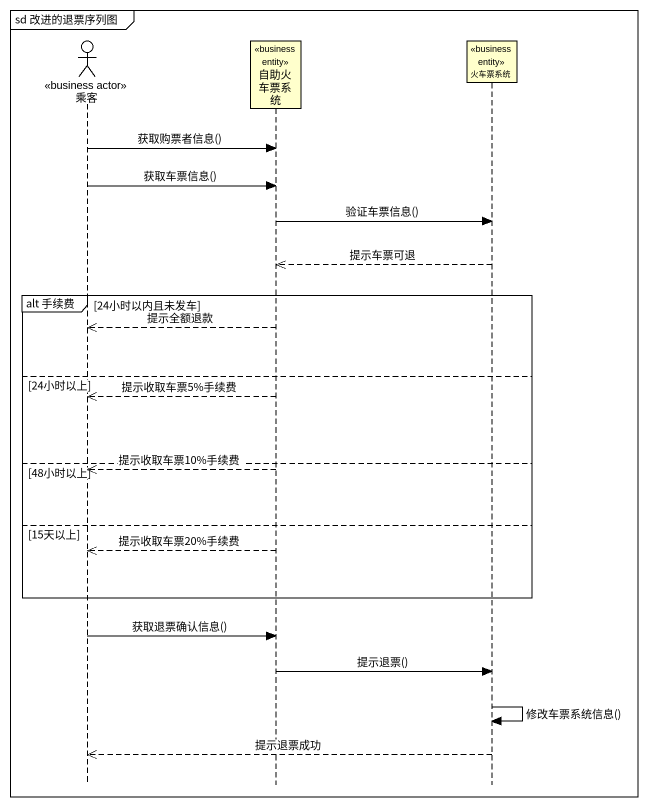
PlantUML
@startuml
mainframe sd 改进的退票序列图
hide footbox
actor 乘客 <<business actor>>
participant 自助火车票系统 <<business entity>>
participant 火车票系统 <<business entity>>

乘客 -> 自助火车票系统 : 获取购票者信息()
乘客 -> 自助火车票系统 : 获取车票信息()
自助火车票系统 -> 火车票系统 : 验证车票信息()
火车票系统 -->> 自助火车票系统 : 提示车票可退
group alt 手续费 [24小时以内且未发车]
  自助火车票系统 -->> 乘客 : 提示全额退款
else 24小时以上
  自助火车票系统 -->> 乘客 : 提示收取车票5%手续费
else 48小时以上
  自助火车票系统 -->> 乘客 : 提示收取车票10%手续费
else 15天以上
  自助火车票系统 -->> 乘客 : 提示收取车票20%手续费
end
乘客 -> 自助火车票系统 : 获取退票确认信息()
自助火车票系统 -> 火车票系统 : 提示退票()
火车票系统 -> 火车票系统 : 修改车票系统信息()
火车票系统 -->> 乘客 : 提示退票成功
@enduml
